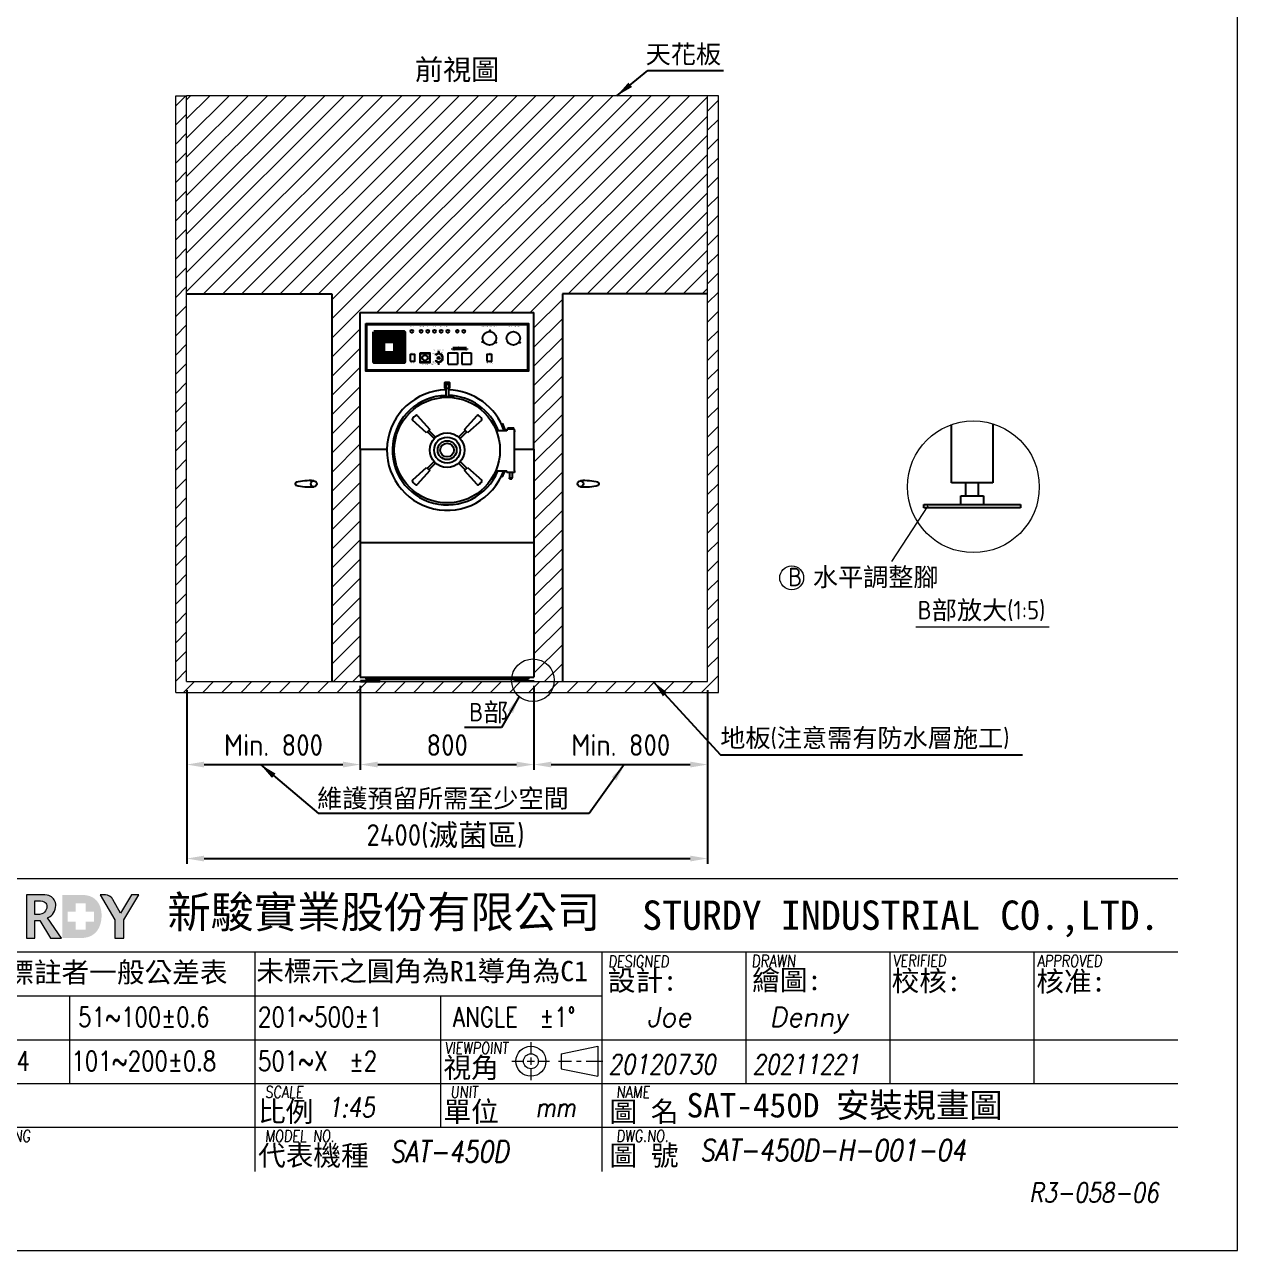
# Model space of a CAD drawing. Header units: millimetres. Extents: x -208893 to -195708, y -10778 to -1508.
# Drawn here: x -201296 to -195708, y -10778 to -5128 of the extents above; entities that cross this region are included whole.
import ezdxf

# ---------------------------------------------------------------- set-up
doc = ezdxf.new("R2010")
doc.units = ezdxf.units.MM
doc.header["$MEASUREMENT"] = 0
doc.linetypes.add('HIDDEN', pattern=[9.525, 6.35, -3.175])
doc.layers.get('0').update_dxf_attribs({"lineweight": 25})
for name, color, linetype, lineweight in [('D', 3, 'Continuous', 13), ('F', 7, 'Continuous', 15), ('H', 2, 'HIDDEN', 15), ('S', 4, 'Continuous', 15), ('T', 4, 'Continuous', 15)]:
    doc.layers.add(name, color=color, linetype=linetype, lineweight=lineweight)
doc.styles.get("Standard").update_dxf_attribs({"font": 'KAIU.TTF'})
doc.styles.add('STU25', font='isocp2.shx')
doc.styles.add('Text', font='romans.shx', dxfattribs={"width": 0.8, "oblique": 10})
doc.dimstyles.new('STU25', dxfattribs={"dimscale": 40, "dimtxt": 2.5, "dimasz": 2, "dimexe": 0.6, "dimexo": 1, "dimgap": 1, "dimtad": 1, "dimdsep": 46, "dimtxsty": 'STU25', "dimcen": 2, "dimazin": 2, "dimtfac": 1, "dimtmove": 0, "dimatfit": 3, "dimfxl": 0, "dimtolj": 1, "dimtzin": 0, "dimarcsym": 0})
doc.dimstyles.new('STU25$7', dxfattribs={"dimscale": 40, "dimtxt": 2.5, "dimasz": 2, "dimexe": 1.25, "dimexo": 0.625, "dimgap": 1, "dimtad": 0, "dimdec": 4, "dimdsep": 46, "dimtxsty": 'STU25', "dimcen": 2.5, "dimazin": 2, "dimtfac": 1, "dimtdec": 4, "dimtmove": 0, "dimatfit": 3, "dimfxl": 0, "dimtolj": 1, "dimtzin": 0, "dimarcsym": 0})

# ---------------------------------------------------------------- blocks, each defined once
blk = doc.blocks.new('*D7')
at = {"layer": 'D', "color": 0, "lineweight": -2}
for p, q in [((-198949.1, -8175.5), (-198949.1, -8562.7)), ((-198149.1, -8196.5), (-198149.1, -8562.7)), ((-198869.1, -8538.7), (-198229.1, -8538.7))]:
    blk.add_line(p, q, dxfattribs=at)
at = {"layer": 'D', "color": 0}
for points in [[(-198869.1, -8525.4), (-198869.1, -8552.1), (-198949.1, -8538.7)], [(-198229.1, -8552.1), (-198229.1, -8525.4), (-198149.1, -8538.7)]]:
    blk.add_solid(points, dxfattribs=at)
at = {"layer": 'Defpoints', "color": 0}
for p in [(-198949.1, -8135.5), (-198149.1, -8156.5), (-198149.1, -8538.7)]:
    blk.add_point(p, dxfattribs=at)
at = {"layer": 'D', "color": 0, "insert": (-198549.1, -8448.7), "char_height": 100, "attachment_point": 5, "style": 'STU25'}
blk.add_mtext('\\A1;Min. 800', dxfattribs=at)
blk = doc.blocks.new('*D5')
at = {"layer": 'D', "color": 0, "lineweight": -2}
for p, q in [((-200549.1, -8196.5), (-200549.1, -8995.8)), ((-198149.1, -8196.5), (-198149.1, -8995.8)), ((-200469.1, -8971.8), (-198229.1, -8971.8))]:
    blk.add_line(p, q, dxfattribs=at)
at = {"layer": 'D', "color": 0}
for points in [[(-200469.1, -8958.5), (-200469.1, -8985.2), (-200549.1, -8971.8)], [(-198229.1, -8985.2), (-198229.1, -8958.5), (-198149.1, -8971.8)]]:
    blk.add_solid(points, dxfattribs=at)
at = {"layer": 'Defpoints', "color": 0}
for p in [(-200549.1, -8156.5), (-198149.1, -8156.5), (-198149.1, -8971.8)]:
    blk.add_point(p, dxfattribs=at)
at = {"layer": 'D', "color": 0, "insert": (-199356.7, -8868.9), "char_height": 100, "attachment_point": 5, "style": 'STU25'}
blk.add_mtext('\\A1;2400({\\f標楷體|b0|i0|c136|p65;滅菌區})', dxfattribs=at)
blk = doc.blocks.new('*D6')
at = {"layer": 'D', "color": 0, "lineweight": -2}
for p, q in [((-199749.1, -8175.5), (-199749.1, -8562.7)), ((-200549.1, -8196.5), (-200549.1, -8562.7)), ((-200469.1, -8538.7), (-199829.1, -8538.7))]:
    blk.add_line(p, q, dxfattribs=at)
at = {"layer": 'D', "color": 0}
for points in [[(-200469.1, -8525.4), (-200469.1, -8552.1), (-200549.1, -8538.7)], [(-199829.1, -8552.1), (-199829.1, -8525.4), (-199749.1, -8538.7)]]:
    blk.add_solid(points, dxfattribs=at)
at = {"layer": 'Defpoints', "color": 0}
for p in [(-199749.1, -8135.5), (-200549.1, -8156.5), (-199749.1, -8538.7)]:
    blk.add_point(p, dxfattribs=at)
at = {"layer": 'D', "color": 0, "insert": (-200149.1, -8448.7), "char_height": 100, "attachment_point": 5, "style": 'STU25'}
blk.add_mtext('\\A1;Min. 800', dxfattribs=at)
blk = doc.blocks.new('*D19')
at = {"layer": 'D', "color": 0, "lineweight": -2}
for p, q in [((-199749.1, -8175.5), (-199749.1, -8562.7)), ((-198949.1, -8175.5), (-198949.1, -8562.7)), ((-199669.1, -8538.7), (-199029.1, -8538.7))]:
    blk.add_line(p, q, dxfattribs=at)
at = {"layer": 'D', "color": 0}
for points in [[(-199669.1, -8525.4), (-199669.1, -8552.1), (-199749.1, -8538.7)], [(-199029.1, -8552.1), (-199029.1, -8525.4), (-198949.1, -8538.7)]]:
    blk.add_solid(points, dxfattribs=at)
at = {"layer": 'Defpoints', "color": 0}
for p in [(-199749.1, -8135.5), (-198949.1, -8135.5), (-198949.1, -8538.7)]:
    blk.add_point(p, dxfattribs=at)
at = {"layer": 'D', "color": 0, "insert": (-199349.1, -8448.7), "char_height": 100, "attachment_point": 5, "style": 'STU25'}
blk.add_mtext('\\A1;800', dxfattribs=at)
blk = doc.blocks.new('新駿LOGO')
at = {"layer": 'F'}
h = blk.add_hatch(color=256, dxfattribs=at)
edge = h.paths.add_edge_path()
edge.add_spline(control_points=[(-518.54, -443.62), (-518.54, -443.62), (-518.54, -439.2), (-518.54, -439.2), (-518.54, -439.2), (-516.88, -439.2), (-516.88, -439.2), (-516.55, -439.2), (-516.29, -439.25), (-516.11, -439.33), (-515.93, -439.41), (-515.79, -439.54), (-515.69, -439.72), (-515.59, -439.89), (-515.54, -440.08), (-515.54, -440.3), (-515.54, -440.56), (-515.61, -440.8), (-515.76, -441.03), (-515.91, -441.26), (-516.12, -441.44), (-516.39, -441.56), (-516.39, -441.56), (-514.95, -443.62), (-514.95, -443.62), (-514.95, -443.62), (-516.07, -443.62), (-516.07, -443.62), (-516.07, -443.62), (-517.17, -441.81), (-517.17, -441.81), (-517.17, -441.81), (-517.67, -441.81), (-517.67, -441.81), (-517.67, -441.81), (-517.67, -443.62), (-517.67, -443.62), (-517.67, -443.62), (-518.54, -443.62), (-518.54, -443.62)], knot_values=[0, 0, 0, 0, 1, 1, 1, 2, 2, 2, 3, 3, 3, 4, 4, 4, 5, 5, 5, 6, 6, 6, 7, 7, 7, 8, 8, 8, 9, 9, 9, 10, 10, 10, 11, 11, 11, 12, 12, 12, 13, 13, 13, 13], degree=3, periodic=1)
edge = h.paths.add_edge_path(flags=16)
edge.add_spline(control_points=[(-517.67, -441.21), (-517.67, -441.21), (-517.46, -441.21), (-517.46, -441.21), (-517.08, -441.21), (-516.82, -441.13), (-516.68, -440.96), (-516.53, -440.8), (-516.46, -440.61), (-516.46, -440.4), (-516.46, -440.22), (-516.52, -440.08), (-516.63, -439.97), (-516.75, -439.86), (-516.99, -439.81), (-517.35, -439.81), (-517.35, -439.81), (-517.67, -439.81), (-517.67, -439.81), (-517.67, -439.81), (-517.67, -441.21), (-517.67, -441.21)], knot_values=[0, 0, 0, 0, 1, 1, 1, 2, 2, 2, 3, 3, 3, 4, 4, 4, 5, 5, 5, 6, 6, 6, 7, 7, 7, 7], degree=3, periodic=1)
h = blk.add_hatch(color=256, dxfattribs=at)
edge = h.paths.add_edge_path()
edge.add_spline(control_points=[(-514.87, -443.62), (-514.87, -443.62), (-513.05, -443.62), (-513.05, -443.62)], knot_values=[-9, -9, -9, -9, -8, -8, -8, -8], degree=3, periodic=0)
edge.add_spline(control_points=[(-513.05, -443.62), (-512.51, -443.62), (-512.09, -443.52), (-511.79, -443.32)], knot_values=[-8, -8, -8, -8, -7, -7, -7, -7], degree=3, periodic=0)
edge.add_spline(control_points=[(-511.79, -443.32), (-511.48, -443.12), (-511.25, -442.85), (-511.09, -442.5)], knot_values=[-7, -7, -7, -7, -6, -6, -6, -6], degree=3, periodic=0)
edge.add_spline(control_points=[(-511.09, -442.5), (-510.93, -442.15), (-510.85, -441.76), (-510.85, -441.32)], knot_values=[-6, -6, -6, -6, -5, -5, -5, -5], degree=3, periodic=0)
edge.add_spline(control_points=[(-510.85, -441.32), (-510.85, -440.87), (-510.93, -440.49), (-511.1, -440.17)], knot_values=[-5, -5, -5, -5, -4, -4, -4, -4], degree=3, periodic=0)
edge.add_spline(control_points=[(-511.1, -440.17), (-511.27, -439.85), (-511.49, -439.61), (-511.78, -439.45)], knot_values=[-4, -4, -4, -4, -3, -3, -3, -3], degree=3, periodic=0)
edge.add_spline(control_points=[(-511.78, -439.45), (-512.06, -439.29), (-512.46, -439.2), (-512.97, -439.2)], knot_values=[-3, -3, -3, -3, -2, -2, -2, -2], degree=3, periodic=0)
edge.add_spline(control_points=[(-512.97, -439.2), (-512.97, -439.2), (-514.87, -439.2), (-514.87, -439.2)], knot_values=[-2, -2, -2, -2, -1, -1, -1, -1], degree=3, periodic=0)
edge.add_spline(control_points=[(-514.87, -439.2), (-514.87, -439.2), (-514.87, -443.62), (-514.87, -443.62)], knot_values=[-1, -1, -1, -1, 0, 0, 0, 0], degree=3, periodic=0)
h.paths.add_polyline_path([(-514.34, -441.95), (-514.34, -440.92), (-513.51, -440.92), (-513.51, -440.07), (-512.48, -440.07), (-512.48, -440.92), (-511.64, -440.92), (-511.64, -441.95), (-512.48, -441.95), (-512.48, -442.77), (-513.51, -442.77), (-513.51, -441.95)], flags=16)
h = blk.add_hatch(color=256, dxfattribs=at)
edge = h.paths.add_edge_path()
edge.add_spline(control_points=[(-509.51, -443.62), (-509.51, -443.62), (-509.51, -441.77), (-509.51, -441.77), (-509.51, -441.77), (-511, -439.2), (-511, -439.2), (-511, -439.2), (-510.64, -439.2), (-510.64, -439.2), (-510.64, -439.2), (-510.3, -439.19), (-510.04, -439.32), (-509.79, -439.45), (-509.71, -439.68), (-509.71, -439.68), (-509.71, -439.68), (-508.9, -441.07), (-508.9, -441.07), (-508.9, -441.07), (-507.78, -439.2), (-507.78, -439.2), (-507.78, -439.2), (-507.05, -439.2), (-507.05, -439.2), (-507.05, -439.2), (-508.59, -441.77), (-508.59, -441.77), (-508.59, -441.77), (-508.59, -443.62), (-508.59, -443.62), (-508.59, -443.62), (-509.51, -443.62), (-509.51, -443.62)], knot_values=[0, 0, 0, 0, 1, 1, 1, 2, 2, 2, 3, 3, 3, 4, 4, 4, 5, 5, 5, 6, 6, 6, 7, 7, 7, 8, 8, 8, 9, 9, 9, 10, 10, 10, 11, 11, 11, 11], degree=3, periodic=1)
at = {"layer": 'F', "lineweight": 0}
for points, knots in [([(-518.54, -443.62), (-518.54, -443.62), (-518.54, -439.2), (-518.54, -439.2), (-518.54, -439.2), (-516.88, -439.2), (-516.88, -439.2), (-516.55, -439.2), (-516.29, -439.25), (-516.11, -439.33), (-515.93, -439.41), (-515.79, -439.54), (-515.69, -439.72), (-515.59, -439.89), (-515.54, -440.08), (-515.54, -440.3), (-515.54, -440.56), (-515.61, -440.8), (-515.76, -441.03), (-515.91, -441.26), (-516.12, -441.44), (-516.39, -441.56), (-516.39, -441.56), (-514.95, -443.62), (-514.95, -443.62), (-514.95, -443.62), (-516.07, -443.62), (-516.07, -443.62), (-516.07, -443.62), (-517.17, -441.81), (-517.17, -441.81), (-517.17, -441.81), (-517.67, -441.81), (-517.67, -441.81), (-517.67, -441.81), (-517.67, -443.62), (-517.67, -443.62), (-517.67, -443.62), (-518.54, -443.62), (-518.54, -443.62)], [0, 0, 0, 0, 1, 1, 1, 2, 2, 2, 3, 3, 3, 4, 4, 4, 5, 5, 5, 6, 6, 6, 7, 7, 7, 8, 8, 8, 9, 9, 9, 10, 10, 10, 11, 11, 11, 12, 12, 12, 13, 13, 13, 13]), ([(-509.51, -443.62), (-509.51, -443.62), (-509.51, -441.77), (-509.51, -441.77), (-509.51, -441.77), (-511, -439.2), (-511, -439.2), (-511, -439.2), (-510.64, -439.2), (-510.64, -439.2), (-510.64, -439.2), (-510.3, -439.19), (-510.04, -439.32), (-509.79, -439.45), (-509.71, -439.68), (-509.71, -439.68), (-509.71, -439.68), (-508.9, -441.07), (-508.9, -441.07), (-508.9, -441.07), (-507.78, -439.2), (-507.78, -439.2), (-507.78, -439.2), (-507.05, -439.2), (-507.05, -439.2), (-507.05, -439.2), (-508.59, -441.77), (-508.59, -441.77), (-508.59, -441.77), (-508.59, -443.62), (-508.59, -443.62), (-508.59, -443.62), (-509.51, -443.62), (-509.51, -443.62)], [0, 0, 0, 0, 1, 1, 1, 2, 2, 2, 3, 3, 3, 4, 4, 4, 5, 5, 5, 6, 6, 6, 7, 7, 7, 8, 8, 8, 9, 9, 9, 10, 10, 10, 11, 11, 11, 11]), ([(-517.67, -441.21), (-517.67, -441.21), (-517.46, -441.21), (-517.46, -441.21), (-517.08, -441.21), (-516.82, -441.13), (-516.68, -440.96), (-516.53, -440.8), (-516.46, -440.61), (-516.46, -440.4), (-516.46, -440.22), (-516.52, -440.08), (-516.63, -439.97), (-516.75, -439.86), (-516.99, -439.81), (-517.35, -439.81), (-517.35, -439.81), (-517.67, -439.81), (-517.67, -439.81), (-517.67, -439.81), (-517.67, -441.21), (-517.67, -441.21)], [0, 0, 0, 0, 1, 1, 1, 2, 2, 2, 3, 3, 3, 4, 4, 4, 5, 5, 5, 6, 6, 6, 7, 7, 7, 7])]:
    blk.add_open_spline(points, degree=3, knots=knots, dxfattribs=at)
at = {"attachment_point": 1, "style": 'STU25'}
for s, insert, char_height in [('{\\f標楷體|b0|i0|c136|p65;新駿實業股份有限公司}', (-504.12, -439.33), 3.25), ('{\\f標楷體|b0|i0|c136|p65;STURDY\\H0.9667x; \\H1.034x;INDUSTRIAL CO.,LTD.}', (-455.51, -439.78), 3)]:
    blk.add_mtext(s, dxfattribs=dict(at, insert=insert, char_height=char_height))
blk = doc.blocks.new('H421')
at = {"layer": 'F', "color": 7}
for p, q in [((155.91, 38.09), (286.91, 38.09)), ((211.36, 38.09), (286.91, 38.09)), ((155.91, 30.59), (286.91, 30.59)), ((192.41, 30.59), (192.41, 17.09)), ((242.66, 30.59), (242.66, 17.09)), ((257.41, 30.59), (257.41, 17.09)), ((272.16, 30.59), (272.16, 17.09)), ((155.91, 26.09), (227.91, 26.09)), ((173.41, 26.09), (173.41, 17.09)), ((211.41, 26.09), (211.41, 17.09)), ((155.91, 21.59), (286.91, 21.59)), ((214.91, 21.59), (286.91, 21.59)), ((227.91, 21.59), (286.91, 21.59)), ((155.91, 17.09), (286.91, 17.09)), ((211.41, 17.09), (211.41, 12.59)), ((227.91, 17.09), (227.91, 8.09)), ((286.91, 12.59), (155.91, 12.59))]:
    blk.add_line(p, q, dxfattribs=at)
at = {"layer": 'F'}
for p, q in [((227.91, 30.59), (227.91, 17.09)), ((192.41, 17.09), (192.41, 8.09))]:
    blk.add_line(p, q, dxfattribs=at)
at = {"layer": 'F', "color": 0}
for p, q in [((220.66, 21.32), (220.66, 20.14)), ((223.77, 20.14), (227.5, 20.92)), ((223.77, 20.14), (223.77, 18.62)), ((227.5, 20.92), (227.5, 17.84)), ((218.72, 19.38), (219.89, 19.38)), ((220.27, 19.38), (221.04, 19.38)), ((220.66, 19.77), (220.66, 19)), ((221.42, 19.38), (222.57, 19.38)), ((223.49, 19.38), (224.81, 19.38)), ((225.34, 19.38), (225.81, 19.38)), ((226.31, 19.38), (228.03, 19.38)), ((220.66, 18.62), (220.66, 17.45)), ((223.77, 18.62), (227.5, 17.84))]:
    blk.add_line(p, q, dxfattribs=at)
for radius in [1.54, 0.762]:
    blk.add_circle((220.66, 19.38), radius, dxfattribs=at)
blk.add_blockref('新駿LOGO', (687.56, 475.62))
at = {"layer": 'F', "color": 1, "lineweight": 15, "style": 'Text', "oblique": 5, "width": 0.8}
for s, height, p in [('DESIGNED', 1.2, (228.57, 29.01)), ('DRAWN', 1.245, (243.23, 29.03)), ('VERIFIED', 1.2, (257.72, 29.09)), ('APPROVED', 1.2, (272.5, 29.06)), ('VIEWPOINT', 1.2, (211.83, 20.13)), ('SCALE', 1.2, (193.44, 15.63)), ('UNIT', 1.2, (212.42, 15.63)), ('NAME', 1.2, (229.41, 15.63)), ('SURFACE FINISHING', 1.2, (156.92, 11.13)), ('MODEL NO.', 1.2, (193.44, 11.13)), ('DWG.NO.', 1.2, (229.41, 11.13))]:
    blk.add_text(s, height=height, dxfattribs=at).set_placement(p)
at = {"layer": 'F', "lineweight": -3}
for s, height, p in [('未標註者一般公差表', 2.076, (164.12, 27.45)), ('未標示之圓角為R1導角為C1', 2.0757, (192.54, 27.58)), ('設計:', 2.076, (228.54, 26.61)), ('繪圖:', 2.076, (243.32, 26.66)), ('校核:', 2.076, (257.59, 26.57)), ('核准:', 2.076, (272.41, 26.52)), ('視角', 2.076, (211.71, 17.69)), ('比例', 2.076, (192.73, 13.19)), ('單位', 2.076, (211.71, 13.19)), ('圖 名', 2.076, (228.7, 13.19)), ('代表機種', 2.076, (192.73, 8.69)), ('圖 號', 2.076, (228.7, 8.69))]:
    blk.add_text(s, height=height, dxfattribs=at).set_placement(p)
at = {"layer": 'F', "lineweight": 20, "style": 'Text', "width": 0.8}
for s, p in [('51~100±0.6', (174.32, 22.91)), ('201~500±1', (192.72, 22.91)), ('ANGLE  ±1%%D', (212.68, 22.91)), ('11~50 ±0.4', (156.2, 18.41)), ('101~200±0.8', (173.63, 18.41)), ('501~X  ±2', (192.72, 18.41))]:
    blk.add_text(s, height=2, dxfattribs=at).set_placement(p)

msp = doc.modelspace()

# ---------------------------------------------------------------- hatches: boundary and pattern name
h = msp.add_hatch(color=256)
h.paths.add_polyline_path([(-199724.116, -6505.522), (-199724.116, -6725.522), (-198974.116, -6725.522), (-198974.116, -6505.522)])
h.paths.add_polyline_path([(-199719.116, -6510.522), (-199719.116, -6720.522), (-198979.116, -6720.522), (-198979.116, -6510.522)], flags=16)
h = msp.add_hatch(color=2)
h.paths.add_polyline_path([(-199428.116, -6641.272), (-199474.116, -6641.272), (-199474.116, -6687.272), (-199428.116, -6687.272)])
h.paths.add_polyline_path([(-199431.116, -6644.272), (-199431.116, -6684.272), (-199471.116, -6684.272), (-199471.116, -6644.272)], flags=16)
h = msp.add_hatch(color=256)
h.paths.add_polyline_path([(-199401.534, -6649.691), (-199402.95, -6648.275, 0.01136804), (-199403.673, -6648.966), (-199400.844, -6651.794, -0.39222709), (-199376.387, -6650.869), (-199376.171, -6648.481, 0.03083087), (-199378.235, -6647.134), (-199377.334, -6645.346, 0.01136804), (-199378.216, -6644.876), (-199379.116, -6646.662, 0.30992327)])
h.paths.add_polyline_path([(-199379.02, -6680.055), (-199379.235, -6682.442, 0.55981906), (-199376.171, -6648.481), (-199376.387, -6650.869, -0.51491666)])
h.paths.add_polyline_path([(-199379.235, -6682.442), (-199379.02, -6680.055, -0.34118458), (-199400.844, -6677.25), (-199403.673, -6680.079, 0.01136804), (-199402.95, -6680.77), (-199401.534, -6679.354, 0.30810322)])
at = {"linetype": 'Continuous'}
for points in [[(-199717.405, -8153.522), (-199714.509, -8150.626), (-199714.509, -8153.522)], [(-199693.724, -8153.522), (-199690.828, -8153.522), (-199693.724, -8150.626)], [(-199004.509, -8153.522), (-199007.405, -8153.522), (-199004.509, -8150.626)], [(-198980.828, -8153.522), (-198983.724, -8150.626), (-198983.724, -8153.522)]]:
    msp.add_hatch(color=256, dxfattribs=at).paths.add_polyline_path(points)
at = {"layer": 'D'}
h = msp.add_hatch(dxfattribs=at)
h.set_pattern_fill('ANSI31', color=256, scale=500, style=0)
h.set_pattern_definition([(45, (14649.884, 12176.25), (-44.194174, 44.194174), [])])
h.paths.add_polyline_path([(-198949.116, -6455.522), (-198949.116, -7085.522), (-198949.116, -7515.522), (-198949.116, -8135.522), (-198974.116, -8135.522), (-198974.116, -8145.522), (-198983.724, -8145.522), (-198983.724, -8153.522), (-198949.616, -8153.522), (-198949.616, -8156.522), (-198818.332, -8156.522), (-198818.332, -6369.588), (-198149.116, -6369.588), (-198149.116, -5456.522), (-200549.116, -5456.522), (-200549.116, -6369.588), (-199879.901, -6369.588), (-199879.901, -8156.522), (-199748.616, -8156.522), (-199748.616, -8153.522), (-199714.509, -8153.522), (-199714.509, -8145.522), (-199724.116, -8145.522), (-199724.116, -8135.522), (-199749.116, -8135.522), (-199749.116, -7515.522), (-199749.116, -7085.522), (-199749.116, -6455.522)])
at = {"layer": 'H', "ltscale": 5}
h = msp.add_hatch(dxfattribs=at)
h.set_pattern_fill('ANSI31', color=256, scale=500, style=0)
h.set_pattern_definition([(45, (17650.455, 12459.41), (-44.194174, 44.194174), [])])
h.paths.add_polyline_path([(-198099.116, -8206.522), (-198099.116, -5456.522), (-198149.116, -5456.522), (-198149.116, -8156.522), (-200549.116, -8156.522), (-200549.116, -5456.522), (-200599.116, -5456.522), (-200599.116, -8206.522)])
h.paths.add_polyline_path([(-198099.116, -5456.522), (-198149.116, -5456.522)], flags=16)
h.paths.add_polyline_path([(-200599.116, -5456.522), (-200549.116, -5456.522)], flags=16)

# ---------------------------------------------------------------- linework, layer by layer
for p, q in [((-200549.116, -6369.588), (-199879.901, -6369.588)), ((-199879.901, -6369.588), (-199879.901, -8156.522)), ((-198818.332, -6369.588), (-198818.332, -8156.522)), ((-198149.116, -6369.588), (-198818.332, -6369.588)), ((-199749.116, -6455.522), (-198949.116, -6455.522)), ((-199749.116, -7085.522), (-199749.116, -6455.522)), ((-198949.116, -7085.522), (-198949.116, -6455.522)), ((-199719.116, -6510.522), (-198979.116, -6510.522)), ((-199719.116, -6720.522), (-199719.116, -6510.522)), ((-198979.116, -6510.522), (-198979.116, -6720.522)), ((-199400.844, -6651.794), (-199403.673, -6648.966)), ((-199401.534, -6649.691), (-199402.95, -6648.275)), ((-199379.116, -6646.662), (-199378.216, -6644.876)), ((-199378.235, -6647.134), (-199377.334, -6645.346)), ((-199344.466, -6641.522), (-199301.766, -6641.522)), ((-199344.466, -6694.022), (-199344.466, -6641.522)), ((-199301.766, -6641.522), (-199301.766, -6694.022)), ((-199281.466, -6641.522), (-199238.766, -6641.522)), ((-199281.466, -6641.522), (-199281.466, -6694.022)), ((-199238.766, -6641.522), (-199238.766, -6694.022)), ((-198979.116, -6720.522), (-199719.116, -6720.522)), ((-199400.844, -6677.25), (-199403.673, -6680.079)), ((-199401.534, -6679.354), (-199402.95, -6680.77)), ((-199344.466, -6694.022), (-199301.766, -6694.022)), ((-199281.466, -6694.022), (-199238.766, -6694.022)), ((-199338.616, -6778.522), (-199359.616, -6778.522)), ((-199361.616, -6780.522), (-199361.616, -6801.522)), ((-199359.616, -6803.522), (-199355.116, -6803.522)), ((-199355.116, -6785.022), (-199355.116, -6844.022)), ((-199355.116, -6785.022), (-199343.116, -6785.022)), ((-199355.116, -6803.522), (-199343.116, -6803.522)), ((-199343.116, -6785.022), (-199343.116, -6844.022)), ((-199343.116, -6803.522), (-199338.616, -6803.522)), ((-199336.616, -6801.522), (-199336.616, -6780.522)), ((-199318.116, -6844.022), (-199380.116, -6844.022)), ((-199380.116, -6844.022), (-199380.116, -6846.022)), ((-199380.116, -6846.022), (-199318.116, -6846.022)), ((-199318.116, -6846.022), (-199318.116, -6844.022)), ((-199098.623, -6970.11), (-199093.207, -6967.529)), ((-199070.159, -6987.522), (-199069.659, -6987.022)), ((-199070.159, -6992.022), (-199070.159, -6987.522)), ((-199070.159, -6992.022), (-199069.659, -6992.522)), ((-199069.659, -6987.022), (-199042.659, -6987.022)), ((-199042.659, -6992.522), (-199069.659, -6992.522)), ((-199042.659, -6987.022), (-199042.159, -6987.522)), ((-199042.159, -6992.022), (-199042.659, -6992.522)), ((-199042.159, -6992.022), (-199042.159, -6987.522)), ((-199038.659, -6998.522), (-199038.659, -7004.522)), ((-199749.116, -7085.522), (-199749.116, -7515.522)), ((-199749.116, -7085.522), (-199626.588, -7085.522)), ((-199749.116, -7085.522), (-199626.588, -7085.522)), ((-199038.659, -7085.522), (-198949.116, -7085.522)), ((-199038.659, -7085.522), (-198949.116, -7085.522)), ((-198949.116, -7085.522), (-198949.116, -7515.522)), ((-199098.623, -7208.934), (-199093.207, -7211.516)), ((-199062.509, -7192.522), (-199062.509, -7217.022)), ((-199061.159, -7222.022), (-199062.509, -7217.022)), ((-199062.509, -7217.022), (-199049.809, -7217.022)), ((-199061.159, -7222.022), (-199051.159, -7222.022)), ((-199051.159, -7222.022), (-199049.809, -7217.022)), ((-199049.809, -7192.522), (-199049.809, -7217.022)), ((-199749.116, -7515.522), (-198949.116, -7515.522)), ((-199749.116, -7515.522), (-198949.116, -7515.522)), ((-199749.116, -7515.522), (-199749.116, -8135.522)), ((-198949.116, -7515.522), (-198949.116, -8135.522)), ((-199749.116, -8135.522), (-198949.116, -8135.522))]:
    msp.add_line(p, q)
at = {"color": 2, "lineweight": 50}
for p, q in [((-199686.116, -6544.522), (-199642.116, -6588.522)), ((-199590.116, -6588.522), (-199546.116, -6544.522)), ((-199642.116, -6640.522), (-199686.116, -6684.522)), ((-199590.116, -6640.522), (-199546.116, -6684.522))]:
    msp.add_line(p, q, dxfattribs=at)
at = {"lineweight": 50}
for p, q in [((-199323.116, -6621.522), (-199260.116, -6621.522)), ((-199323.116, -6621.522), (-199323.116, -6626.522)), ((-199292.616, -6621.522), (-199292.616, -6616.522)), ((-199260.116, -6621.522), (-199260.116, -6626.522))]:
    msp.add_line(p, q, dxfattribs=at)
at = {"linetype": 'Continuous'}
for p, q in [((-199487.07, -6930.355), (-199428.734, -6995.056)), ((-199269.499, -6995.056), (-199211.163, -6930.355)), ((-199443.583, -7009.905), (-199508.284, -6951.568)), ((-199428.734, -6995.056), (-199443.583, -7009.905)), ((-199439.517, -7005.839), (-199408.944, -7036.412)), ((-199402.226, -7029.695), (-199432.8, -6999.121)), ((-199265.433, -6999.121), (-199296.006, -7029.695)), ((-199289.289, -7036.412), (-199258.715, -7005.839)), ((-199254.65, -7009.905), (-199269.499, -6995.056)), ((-199189.949, -6951.568), (-199254.65, -7009.905)), ((-199073.659, -7000.022), (-199122.661, -7000.022)), ((-199073.659, -6992.522), (-199073.659, -7000.022)), ((-199038.659, -6992.522), (-199073.659, -6992.522)), ((-199038.659, -7000.022), (-199038.659, -6992.522)), ((-199038.659, -7185.022), (-199038.659, -7000.022)), ((-197025.654, -7240.688), (-197025.654, -6971.863)), ((-196835.654, -6967.888), (-196835.654, -7240.688)), ((-199507.899, -7227.13), (-199443.583, -7169.14)), ((-199443.583, -7169.14), (-199428.734, -7183.989)), ((-199408.944, -7142.632), (-199439.517, -7173.206)), ((-199432.8, -7179.923), (-199402.226, -7149.35)), ((-199296.006, -7149.35), (-199265.433, -7179.923)), ((-199258.715, -7173.206), (-199289.289, -7142.632)), ((-199269.499, -7183.989), (-199254.65, -7169.14)), ((-199254.65, -7169.14), (-199189.949, -7227.476)), ((-199428.734, -7183.989), (-199487.07, -7248.689)), ((-199211.509, -7248.305), (-199269.499, -7183.989)), ((-199125.125, -7185.022), (-199073.659, -7185.022)), ((-199073.659, -7192.522), (-199073.659, -7185.022)), ((-199038.659, -7192.522), (-199073.659, -7192.522)), ((-199038.659, -7185.022), (-199038.659, -7192.522)), ((-196835.654, -7240.688), (-197025.654, -7240.688)), ((-196960.654, -7240.688), (-196960.654, -7300.688)), ((-196900.654, -7300.688), (-196900.654, -7240.688)), ((-197153.154, -7355.688), (-197153.154, -7340.688)), ((-197153.154, -7340.688), (-196708.154, -7340.688)), ((-196982.615, -7340.688), (-196982.615, -7300.688)), ((-196982.615, -7300.688), (-196878.692, -7300.688)), ((-196878.692, -7300.688), (-196878.692, -7340.688)), ((-196708.154, -7340.688), (-196708.154, -7355.688)), ((-196708.154, -7355.688), (-197153.154, -7355.688)), ((-199724.116, -8135.522), (-199724.116, -8145.522)), ((-198974.116, -8135.522), (-198974.116, -8145.522)), ((-199659.616, -8153.522), (-199748.616, -8153.522)), ((-199748.616, -8153.522), (-199748.616, -8156.522)), ((-199748.616, -8156.522), (-199659.616, -8156.522)), ((-199724.116, -8145.522), (-199684.116, -8145.522)), ((-199693.724, -8145.522), (-199714.509, -8145.522)), ((-199714.509, -8145.522), (-199714.509, -8153.522)), ((-199709.313, -8145.522), (-199709.313, -8153.522)), ((-199698.92, -8145.522), (-199698.92, -8153.522)), ((-199693.724, -8153.522), (-199693.724, -8145.522)), ((-199690.828, -8153.522), (-199693.724, -8150.626)), ((-199684.116, -8145.522), (-199014.116, -8145.522)), ((-199659.616, -8156.522), (-199659.616, -8153.522)), ((-199038.616, -8153.522), (-198949.616, -8153.522)), ((-199038.616, -8156.522), (-199038.616, -8153.522)), ((-198949.616, -8156.522), (-199038.616, -8156.522)), ((-199014.116, -8145.522), (-198974.116, -8145.522)), ((-199007.405, -8153.522), (-199004.509, -8150.626)), ((-199004.509, -8145.522), (-198983.724, -8145.522)), ((-199004.509, -8153.522), (-199004.509, -8145.522)), ((-198999.313, -8145.522), (-198999.313, -8153.522)), ((-198988.92, -8145.522), (-198988.92, -8153.522)), ((-198983.724, -8145.522), (-198983.724, -8153.522)), ((-198949.616, -8153.522), (-198949.616, -8156.522))]:
    msp.add_line(p, q, dxfattribs=at)
for points in [[(-199724.116, -6505.522), (-198974.116, -6505.522), (-198974.116, -6725.522), (-199724.116, -6725.522)], [(-199520.116, -6679.272), (-199498.116, -6679.272), (-199498.116, -6649.272), (-199520.116, -6649.272)], [(-199165.766, -6679.272), (-199143.766, -6679.272), (-199143.766, -6649.272), (-199165.766, -6649.272)]]:
    msp.add_lwpolyline(points, close=True)
at = {"color": 2, "lineweight": 50}
for points in [[(-199686.116, -6544.522), (-199546.116, -6544.522), (-199546.116, -6684.522), (-199686.116, -6684.522)], [(-199682.116, -6548.522), (-199550.116, -6548.522), (-199550.116, -6680.522), (-199682.116, -6680.522)], [(-199678.116, -6552.522), (-199554.116, -6552.522), (-199554.116, -6676.522), (-199678.116, -6676.522)], [(-199674.116, -6556.522), (-199558.116, -6556.522), (-199558.116, -6672.522), (-199674.116, -6672.522)], [(-199670.116, -6560.522), (-199562.116, -6560.522), (-199562.116, -6668.522), (-199670.116, -6668.522)], [(-199666.116, -6564.522), (-199566.116, -6564.522), (-199566.116, -6664.522), (-199666.116, -6664.522)], [(-199662.116, -6568.522), (-199570.116, -6568.522), (-199570.116, -6660.522), (-199662.116, -6660.522)], [(-199658.116, -6572.522), (-199574.116, -6572.522), (-199574.116, -6656.522), (-199658.116, -6656.522)], [(-199654.116, -6576.522), (-199578.116, -6576.522), (-199578.116, -6652.522), (-199654.116, -6652.522)], [(-199650.116, -6580.522), (-199582.116, -6580.522), (-199582.116, -6648.522), (-199650.116, -6648.522)], [(-199646.116, -6584.522), (-199586.116, -6584.522), (-199586.116, -6644.522), (-199646.116, -6644.522)], [(-199642.116, -6588.522), (-199590.116, -6588.522), (-199590.116, -6640.522), (-199642.116, -6640.522)]]:
    msp.add_lwpolyline(points, close=True, dxfattribs=at)
at = {"color": 2}
for points in [[(-199474.116, -6641.272), (-199428.116, -6641.272), (-199428.116, -6687.272), (-199474.116, -6687.272)], [(-199471.116, -6644.272), (-199431.116, -6644.272), (-199431.116, -6684.272), (-199471.116, -6684.272)]]:
    msp.add_lwpolyline(points, close=True, dxfattribs=at)
for centre, radius in [((-199512.116, -6541.772), 6.5), ((-199468.116, -6541.772), 6.5), ((-199437.616, -6541.772), 6.5), ((-199407.116, -6541.772), 6.5), ((-199376.616, -6541.772), 6.5), ((-199346.116, -6541.772), 6.5), ((-199302.116, -6541.772), 6.5), ((-199271.616, -6541.772), 6.5), ((-199154.116, -6574.272), 31.5), ((-199152.233, -6538.337), 1.25), ((-199044.116, -6574.272), 31.5), ((-199186.193, -6590.616), 1.25), ((-199123.924, -6593.879), 1.25), ((-199013.924, -6593.879), 1.25), ((-199451.116, -6664.272), 12.5), ((-199349.116, -7089.522), 243.5), ((-199349.116, -7089.522), 80), ((-199349.116, -7089.522), 60), ((-199349.116, -7089.522), 43.5), ((-199349.116, -7089.522), 31.5), ((-199963.524, -7244.689), 13.838), ((-198734.709, -7244.689), 13.838)]:
    msp.add_circle(centre, radius)
at = {"lineweight": 25}
for centre, radius in [((-199388.116, -6664.522), 5), ((-199388.116, -6637.022), 2.1), ((-199388.116, -6692.022), 2.1)]:
    msp.add_circle(centre, radius, dxfattribs=at)
for centre, radius, start, end in [((-199388.116, -6664.522), 22, 132.394749, 135), ((-199388.116, -6664.522), 20, 63.256316, 132.134016), ((-199388.116, -6664.522), 20, 227.865984, 60.390332), ((-199388.116, -6664.522), 18, 225, 135), ((-199388.116, -6664.522), 22, 60.651065, 63.256316), ((-199388.116, -6664.522), 22, 225, 227.605251), ((-199359.616, -6780.522), 2, 90, 180), ((-199338.616, -6780.522), 2, 0, 90), ((-199349.116, -7089.522), 277.5, 91.238924, 339.87044), ((-199359.616, -6801.522), 2, 180, 270), ((-199349.116, -7089.522), 277.5, 18.815545, 88.761076), ((-199338.616, -6801.522), 2, 270, 0), ((-199349.116, -7089.522), 252.5, 91.361612, 337.776666), ((-199349.116, -7089.522), 252.5, 20.760074, 88.638388), ((-199349.116, -7089.522), 277.5, 18.815545, 25.487446), ((-199349.116, -7089.522), 283.5, 18.402875, 25.487446), ((-199983.154, -7482.572), 252.485, 85.540935, 104.343446), ((-199349.116, -7089.522), 277.5, 334.512554, 339.87044), ((-199349.116, -7089.522), 283.5, 334.512554, 340.314276), ((-198715.079, -7482.572), 252.485, 75.656554, 94.459065), ((-200042.541, -7244.689), 7.438, 92.871294, 267.128706), ((-199983.154, -7006.806), 252.485, 255.656554, 274.459065), ((-198715.079, -7006.806), 252.485, 265.540935, 284.343446), ((-198655.692, -7244.689), 7.438, 272.871294, 87.128706)]:
    msp.add_arc(centre, radius, start, end)
at = {"linetype": 'Continuous'}
for centre, radius, start, end in [((-199504.743, -6948.028), 5.007, 146.352885, 225), ((-199462.482, -6976.156), 55.773, 123.647115, 146.352885), ((-199490.611, -6933.896), 5.007, 39.078128, 123.647115), ((-199207.622, -6933.896), 5.007, 56.352885, 135), ((-199235.75, -6976.156), 55.773, 33.647115, 56.352885), ((-199193.49, -6948.028), 5.007, 309.078128, 33.647115), ((-199504.743, -7231.017), 5.007, 129.078078, 213.647115), ((-199193.49, -7231.017), 5.007, 326.352885, 45), ((-199462.482, -7202.888), 55.773, 213.647115, 236.352885), ((-199490.611, -7245.149), 5.007, 236.352885, 315), ((-199207.622, -7245.149), 5.007, 219.078078, 303.647115), ((-199235.75, -7202.888), 55.773, 303.647115, 326.352885)]:
    msp.add_arc(centre, radius, start, end, dxfattribs=at)
at = {"layer": 'D', "linetype": 'Continuous'}
msp.add_line((-197135.218, -7346.988), (-197302.045, -7602.483), dxfattribs=at)
at = {"layer": 'D'}
msp.add_line((-197190.369, -7903.349), (-196575.97, -7903.349), dxfattribs=at)
for centre, radius in [((-196924.619, -7258.301), 303.734), ((-197761.701, -7678.107), 55), ((-198953.623, -8150.406), 98.378)]:
    msp.add_circle(centre, radius, dxfattribs=at)
at = {"layer": 'F', "color": 6}
msp.add_lwpolyline([(-208892.945, -1508.228), (-208892.945, -10778.228), (-195707.945, -10778.228), (-195707.945, -1508.228)], close=True, dxfattribs=at)
msp.add_lwpolyline([(-208892.945, -1508.228), (-208892.945, -10778.228), (-195707.945, -10778.228), (-195707.945, -1508.228)], close=True, dxfattribs=at)
at = {"layer": 'S', "linetype": 'Continuous'}
for p, q in [((-200599.116, -8206.522), (-200599.116, -5456.522)), ((-200599.116, -5456.522), (-200549.116, -5456.522)), ((-200549.116, -8156.522), (-200549.116, -5456.522)), ((-198099.116, -5456.522), (-200549.116, -5456.522)), ((-198149.116, -8156.522), (-198149.116, -5456.522)), ((-198099.116, -5456.522), (-198149.116, -5456.522)), ((-198099.116, -8206.522), (-198099.116, -5456.522)), ((-200549.116, -8156.522), (-198149.116, -8156.522)), ((-200599.116, -8206.522), (-198099.116, -8206.522))]:
    msp.add_line(p, q, dxfattribs=at)
at = {"layer": 'S'}
for p, q in [((-200599.116, -5456.522), (-200549.116, -5456.522)), ((-200599.116, -5456.522), (-200549.116, -5456.522)), ((-198099.116, -5456.522), (-198149.116, -5456.522)), ((-198099.116, -5456.522), (-198149.116, -5456.522)), ((-198149.116, -6156.522), (-198149.116, -6146.522))]:
    msp.add_line(p, q, dxfattribs=at)

# ---------------------------------------------------------------- block references
at = {"xscale": 45, "yscale": 45, "zscale": 45}
msp.add_blockref('H421', (-208892.945, -10778.228), dxfattribs=at)

# ---------------------------------------------------------------- texts
for s, insert, char_height, width, attachment_point in [('{\\fArial|b0|i0|c0|p34;POWER}', (-199522.116, -6518.522), 3.5, 19.50054, 1), ('{\\fArial|b0|i0|c0|p34;ADD WATER}', (-199468.116, -6520.29), 3.5, 29.9713, 5), ('{\\fArial|b0|i0|c0|p34;HEAT}', (-199437.616, -6520.29), 3.5, 19, 5), ('{\\fArial|b0|i0|c0|p34;STERI}.', (-199406.537, -6520.29), 3.5, 19, 5), ('{\\fArial|b0|i0|c0|p34;DRY}', (-199382.116, -6518.522), 3.5, 14.99983, 1), ('{\\fArial|b0|i0|c0|p34;COMPLETE}', (-199360.116, -6518.522), 3.5, 23.49974, 1), ('{\\fArial|b0|i0|c0|p34;CHAMBER PRESSURE GAUGE}', (-199191.116, -6518.522), 3.5, 77.43945, 1), ('{\\fArial|b0|i0|c0|p34;JACKET PRESSURE GAUGE}', (-199075.116, -6518.522), 3.5, 67.407, 1), ('{\\fArial|b0|i0|c0|p34;ON}', (-199514.116, -6640.022), 5, 14.49951, 1), ('{\\fArial|b1|i0|c0|p34;0.9}', (-199415.67, -6641.522), 4, 25.84153, 1), ('{\\fArial|b0|i0|c0|p34;PRESSURE CONTROL}', (-199414.616, -6626.522), 3.5, 56.4195, 1), ('{\\fArial|b1|i0|c0|p34;1.2}', (-199377.116, -6639.522), 4, 11.85227, 1), ('{\\fArial|b0|i0|c0|p34;STERI.}', (-199330.652, -6629.522), 3.5, 43.963, 1), ('{\\fArial|b0|i0|c0|p34;TIMER}', (-199292.616, -6613.016), 3.5, 59.839, 5), ('{\\fArial|b0|i0|c0|p34;DRY}', (-199265.616, -6629.522), 3.5, 35.41234, 1), ('{\\fArial|b0|i0|c0|p34;OFF}', (-199516.116, -6684.022), 5, 16.49951, 1), ('{\\fArial|b0|i0|c0|p34;EMERGENCY}', (-199465.116, -6692.522), 3.5, 23.5, 1), ('\\A1;{\\fArial|b1|i1|c0|p34;kg/cm\\H0.7x;\\S2^  ;}', (-199421.616, -6688.522), 4, 25.94918, 1), ('{\\fArial|b1|i0|c0|p34;2.1}', (-199415.616, -6680.522), 4, 25.7884, 1)]:
    msp.add_mtext(s, dxfattribs=dict(insert=insert, char_height=char_height, width=width, attachment_point=attachment_point))
at = {"char_height": 5, "attachment_point": 1}
for s, insert in [('{\\fARIAL|b0|i0|c0|p34;LIQUID}', (-199166.116, -6640.022)), ('{\\fArial|b0|i0|c0|p34;NORMAL}', (-199169.116, -6684.022))]:
    msp.add_mtext(s, dxfattribs=dict(at, insert=insert))
at = {"layer": 'D', "color": 4}
msp.add_text('SAT-450D 安裝規畫圖', height=112.5, dxfattribs=at).set_placement((-198246.03, -10165.193))
at = {"layer": 'D', "color": 11, "attachment_point": 1}
for s, insert, char_height in [('{\\C3;天花板 }', (-198434.637, -5222.107), 85), ('前視圖', (-199497.591, -5288.272), 95), ('{\\Fisocp2.shx;\\C3;B \\f標楷體|b0|i0|c136|p65;水平調整腳}', (-197778.028, -7631.746), 85), ('{\\Fisocp2.shx;B}部放大{\\Fisocp2.shx;(1:5)}', (-197181.621, -7784.602), 85), ('{\\Fisocp2.shx;\\C3;B\\f標楷體|b0|i0|c136|p65;部}', (-199247.678, -8254.89), 85), ('{\\C3;地板\\Fisocp2.shx;(\\f標楷體|b0|i0|c136|p65;注意需有防水層施工\\Fisocp2.shx;)}', (-198090.896, -8373.387), 85), ('{\\C3;維護預留所需至少空間}', (-199948.088, -8651.636), 85)]:
    msp.add_mtext(s, dxfattribs=dict(at, insert=insert, char_height=char_height))
at = {"layer": 'T', "lineweight": 20, "style": 'Text', "oblique": 10}
for s, p in [('Joe', (-198428.453, -9747.065)), ('Denny', (-197863.399, -9747.065))]:
    msp.add_text(s, height=90, dxfattribs=at).set_placement(p)
at = {"layer": 'T', "lineweight": 20, "style": 'Text', "oblique": 10, "width": 0.8}
for s, height, p in [('20120730', 90, (-198605.773, -9964.978)), ('20211221', 90, (-197942.023, -9964.978)), ('1:45', 90, (-199899.425, -10163.855)), ('mm', 90, (-198942.809, -10163.6)), ('SAT-450D', 99, (-199612.465, -10371.458)), ('SAT-450D-H-001-04', 99, (-198184.686, -10365.164))]:
    msp.add_text(s, height=height, dxfattribs=at).set_placement(p)
at = {"layer": 'T', "linetype": 'Continuous', "lineweight": 20, "insert": (-196667.115, -10466.205), "char_height": 90, "attachment_point": 1, "style": 'Text'}
msp.add_mtext('{R3-058-06}', dxfattribs=at)

# ---------------------------------------------------------------- dimensions: what is measured, and where the dimension line sits
at = {"layer": 'D'}
dim = msp.add_linear_dim(base=(-199749.116, -8538.734), p1=(-200549.116, -8156.522), p2=(-199749.116, -8135.522), text='Min. <>', dimstyle='STU25', dxfattribs=at)
dim.commit()
dim.dimension.update_dxf_attribs({"geometry": '*D6', "text_midpoint": (-200149.116, -8448.734)})
dim = msp.add_linear_dim(base=(-198949.116, -8538.734), p1=(-199749.116, -8135.522), p2=(-198949.116, -8135.522), dimstyle='STU25', dxfattribs=at)
dim.commit()
dim.dimension.update_dxf_attribs({"geometry": '*D19', "text_midpoint": (-199349.116, -8448.734)})
for base, p1, text, picture, middle in [((-198149.116, -8538.734), (-198949.116, -8135.522), 'Min. <>', '*D7', (-198549.116, -8538.734)), ((-198149.116, -8971.843), (-200549.116, -8156.522), '<>({\\f標楷體|b0|i0|c136|p65;滅菌區})', '*D5', (-199356.691, -8971.843))]:
    dim = msp.add_linear_dim(base=base, p1=p1, p2=(-198149.116, -8156.522), text=text, dimstyle='STU25', dxfattribs=at)
    dim.commit()
    dim.dimension.update_dxf_attribs({"geometry": picture, "text_midpoint": middle, "dimtype": 160})

# ---------------------------------------------------------------- leaders
for points in [[(-198567.494, -5456.522), (-198424.203, -5339.175), (-198075.657, -5339.175)], [(-198399.304, -8156.522), (-198090.207, -8493.431), (-196698.077, -8493.431)], [(-199017.232, -8225.453), (-199098.277, -8367.341), (-199268.47, -8367.341)], [(-200209.029, -8538.734), (-199941.267, -8764.387)], [(-198532.982, -8538.734), (-198695.163, -8764.387), (-199941.267, -8764.387)]]:
    msp.add_leader(points, dimstyle='STU25$7', override={"dimgap": 1, "dimtad": 0}, dxfattribs=at)

doc.saveas('drawing.dxf')
